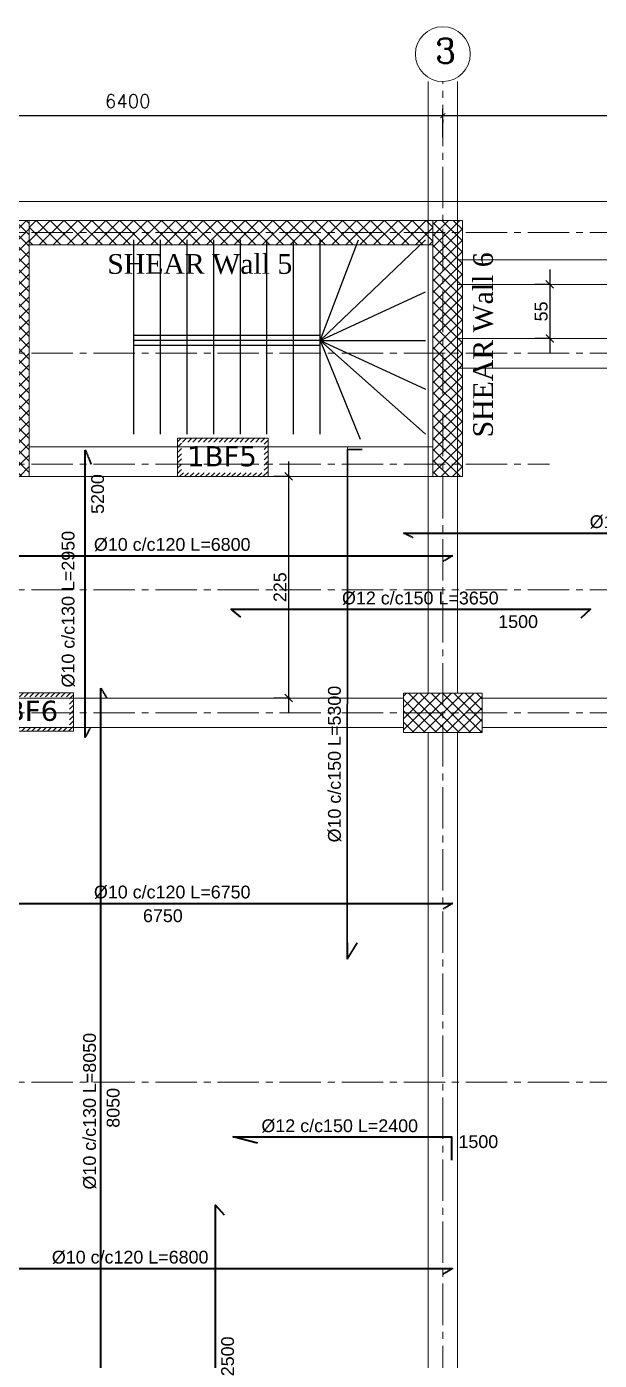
# Model space of a CAD drawing. Header units: inches. Extents: x -26151 to 62940, y -10194 to 246332.
# Drawn here: x -24492 to -23911, y 118694 to 120048 of the extents above; entities that cross this region are included whole.
import ezdxf

# ---------------------------------------------------------------- set-up
doc = ezdxf.new("R2010")
doc.units = ezdxf.units.IN
doc.header["$LTSCALE"] = 0.7
doc.header["$MEASUREMENT"] = 0
for name, pattern in [('ACAD_ISO10W100', [18, 12, -3, 0, -3]), ('CENTER2', [1.125, 0.75, -0.125, 0.125, -0.125]), ('DASHED2', [0.375, 0.25, -0.125])]:
    doc.linetypes.add(name, pattern=pattern)
doc.layers.get('0').update_dxf_attribs({"lineweight": 13})
doc.layers.get('Defpoints').update_dxf_attribs({"lineweight": 5})
for name, color, linetype, lineweight in [('axis', 254, 'ACAD_ISO10W100', 9), ('BEAM', 5, 'Continuous', 0), ('COLUMN', 4, 'Continuous', 20), ('dim', 1, 'Continuous', 25), ('hach', 9, 'Continuous', 9), ('hach 1', 254, 'Continuous', 9), ('hatch', 9, 'Continuous', 9), ('TEXT', 3, 'Continuous', 25), ('top renforcment', 7, 'Continuous', 40)]:
    doc.layers.add(name, color=color, linetype=linetype, lineweight=lineweight)
doc.layers.add('FURNITURE', color=4, linetype='Continuous')
doc.styles.add('100', font='romans.shx', dxfattribs={"height": 13.5})
doc.styles.add('GENERATED_STYLE_4', font='verdanai.ttf')
doc.styles.add('QW', font='times.ttf', dxfattribs={"height": 15})
doc.styles.add('romanc', font='verdana.ttf', dxfattribs={"height": 250})
doc.styles.get("Standard").update_dxf_attribs({"font": 'arial.ttf', "height": 13})
doc.dimstyles.new('abr100', dxfattribs={"dimtxt": 15, "dimasz": 5, "dimexe": 7, "dimexo": 7, "dimgap": 8, "dimtad": 1, "dimdec": 0, "dimlfac": 10, "dimzin": 4, "dimdsep": 46, "dimtxsty": '100', "dimblk": 'ARCHTICK', "dimcen": 0.09, "dimdle": 7, "dimclrd": 1, "dimclre": 8, "dimclrt": 2, "dimadec": 0, "dimazin": 1, "dimtfac": 1, "dimtdec": 0, "dimtix": 1, "dimtofl": 0, "dimtmove": 0, "dimatfit": 3, "dimldrblk": 'ARCHTICK', "dimfxl": 0, "dimtolj": 1, "dimtzin": 0, "dimlwd": -1, "dimlwe": -1, "dimarcsym": 0})
doc.dimstyles.get("Standard").update_dxf_attribs({"dimtxt": 13, "dimasz": 5, "dimexe": 0.18, "dimexo": 0.0625, "dimgap": 6, "dimtad": 1, "dimdec": 0, "dimlfac": 10, "dimzin": 0, "dimdsep": 46, "dimtxsty": 'Standard', "dimblk": 'ARCHTICK', "dimcen": 0.09, "dimse1": 1, "dimse2": 1, "dimclrd": 1, "dimclre": 7, "dimclrt": 3, "dimadec": 0, "dimazin": 0, "dimtfac": 1, "dimtdec": 0, "dimtix": 1, "dimtofl": 0, "dimtmove": 0, "dimatfit": 3, "dimldrblk": 'ARCHTICK', "dimfxl": 0, "dimtolj": 1, "dimtzin": 0, "dimarcsym": 0})
doc.dimstyles.new('STANDARD$0', dxfattribs={"dimscale": 0, "dimtxt": 50, "dimasz": 8, "dimexe": 15, "dimexo": 0.0625, "dimgap": 2, "dimtad": 1, "dimdec": 0, "dimzin": 0, "dimdsep": 46, "dimtxsty": 'Standard', "dimblk1": 'ARCHTICK', "dimblk2": 'ARCHTICK', "dimsah": 1, "dimcen": 0.09, "dimdle": 15, "dimclrd": 3, "dimclre": 3, "dimclrt": 3, "dimazin": 0, "dimtfac": 1, "dimtdec": 0, "dimtofl": 0, "dimtmove": 1, "dimatfit": 3, "dimldrblk": 'ARCHTICK', "dimfxl": 0, "dimtolj": 1, "dimtzin": 0, "dimarcsym": 0})

# ---------------------------------------------------------------- blocks, each defined once
blk = doc.blocks.new('_ArchTick')
at = {"color": 0, "linetype": 'ByBlock', "lineweight": 0, "const_width": 0.15}
blk.add_lwpolyline([(-0.5, -0.5), (0.5, 0.5)], dxfattribs=at)
blk = doc.blocks.new('*D1464')
at = {"layer": 'Defpoints', "color": 0, "lineweight": 30, "transparency": 16777216}
for p in [(-24069.4, 119960.4), (-23617.4, 119957.4), (-23617.4, 119939.1)]:
    blk.add_point(p, dxfattribs=at)
at = {"layer": 'dim', "color": 1, "transparency": 16777216}
blk.add_line((-24076.4, 119957.4), (-23610.4, 119957.4), dxfattribs=at)
at = {"layer": 'dim', "color": 8, "transparency": 16777216}
for p, q in [((-23617.4, 119946.1), (-23617.4, 119964.4)), ((-24069.4, 119953.4), (-24069.4, 119950.4))]:
    blk.add_line(p, q, dxfattribs=at)
at = {"layer": 'dim', "color": 1, "transparency": 16777216, "xscale": 5, "yscale": 5, "zscale": 5, "rotation": 180}
blk.add_blockref('_ArchTick', (-24069.4, 119957.4), dxfattribs=at)
at = {"layer": 'dim', "color": 1, "transparency": 16777216, "xscale": 5, "yscale": 5, "zscale": 5}
blk.add_blockref('_ArchTick', (-23617.4, 119957.4), dxfattribs=at)
at = {"layer": 'dim', "color": 2, "lineweight": 30, "transparency": 16777216, "insert": (-23843.4, 119972.1), "char_height": 13.5, "attachment_point": 5, "style": '100'}
blk.add_mtext('\\A1;4520', dxfattribs=at)
blk = doc.blocks.new('*D1477')
at = {"layer": 'Defpoints', "color": 0, "lineweight": 30, "transparency": 16777216}
for p in [(-24709.4, 119987), (-24069.4, 119957.4), (-24069.4, 119928.3)]:
    blk.add_point(p, dxfattribs=at)
at = {"layer": 'dim', "color": 8, "transparency": 16777216}
for p, q in [((-24709.4, 119980), (-24709.4, 119950.4)), ((-24069.4, 119935.3), (-24069.4, 119964.4))]:
    blk.add_line(p, q, dxfattribs=at)
at = {"layer": 'dim', "color": 1, "transparency": 16777216}
blk.add_line((-24716.4, 119957.4), (-24062.4, 119957.4), dxfattribs=at)
at = {"layer": 'dim', "color": 1, "transparency": 16777216, "xscale": 5, "yscale": 5, "zscale": 5, "rotation": 180}
blk.add_blockref('_ArchTick', (-24709.4, 119957.4), dxfattribs=at)
at = {"layer": 'dim', "color": 1, "transparency": 16777216, "xscale": 5, "yscale": 5, "zscale": 5}
blk.add_blockref('_ArchTick', (-24069.4, 119957.4), dxfattribs=at)
at = {"layer": 'dim', "color": 2, "lineweight": 30, "transparency": 16777216, "insert": (-24389.4, 119972.1), "char_height": 13.5, "attachment_point": 5, "style": '100'}
blk.add_mtext('\\A1;6400', dxfattribs=at)
blk = doc.blocks.new('*D1481')
at = {"layer": 'Defpoints', "color": 0, "transparency": 16777216}
for p in [(-24069.4, 119431, -26473), (-23919.4, 119431, -40395.4), (-23919.4, 119431)]:
    blk.add_point(p, dxfattribs=at)
at = {"layer": 'TEXT', "color": 3, "transparency": 16777216, "insert": (-23993, 119443.6), "char_height": 13, "attachment_point": 5}
blk.add_mtext('\\A1;1500', dxfattribs=at)
blk = doc.blocks.new('*D1482')
at = {"layer": 'Defpoints', "color": 0, "transparency": 16777216}
for p in [(-24284.4, 119456.1), (-23919.4, 119456.1), (-23919.4, 119454.4)]:
    blk.add_point(p, dxfattribs=at)
at = {"layer": 'TEXT', "color": 3, "transparency": 16777216, "insert": (-24092.3, 119467.4), "char_height": 13, "attachment_point": 5}
blk.add_mtext('\\A1;%%C12 c/c150 L=3650', dxfattribs=at)
blk = doc.blocks.new('*D1506')
at = {"layer": 'Defpoints', "color": 0, "transparency": 16777216}
for p in [(-24734.5, 119510.5), (-24059.4, 119510.5, -19467.6), (-24059.4, 119508.8)]:
    blk.add_point(p, dxfattribs=at)
at = {"layer": 'TEXT', "color": 3, "transparency": 16777216, "insert": (-24344.2, 119521.8), "char_height": 13, "attachment_point": 5}
blk.add_mtext('\\A1;%%C10 c/c120 L=6800', dxfattribs=at)
blk = doc.blocks.new('*D1507')
at = {"layer": 'Defpoints', "color": 0, "transparency": 16777216}
for p in [(-24109.4, 119508.4, -19467.6), (-23594.4, 119508.4, -79330.7), (-23594.4, 119508.4)]:
    blk.add_point(p, dxfattribs=at)
at = {"layer": 'TEXT', "color": 3, "transparency": 16777216, "insert": (-23846.1, 119521.1), "char_height": 13, "attachment_point": 5}
blk.add_mtext('\\A1;5150', dxfattribs=at)
blk = doc.blocks.new('*D1508')
at = {"layer": 'Defpoints', "color": 0, "transparency": 16777216}
for p in [(-24109.5, 119533.6), (-23594.4, 119533.6, -38935.3), (-23594.4, 119531.9)]:
    blk.add_point(p, dxfattribs=at)
at = {"layer": 'TEXT', "color": 3, "transparency": 16777216, "insert": (-23840.8, 119544.9), "char_height": 13, "attachment_point": 5}
blk.add_mtext('\\A1;%%C10 c/c120 L=5150', dxfattribs=at)
blk = doc.blocks.new('*D1513')
at = {"layer": 'Defpoints', "color": 0, "transparency": 16777216}
for p in [(-24734.4, 119132.4, -19467.6), (-24059.4, 119132.4, -59863), (-24059.4, 119132.4)]:
    blk.add_point(p, dxfattribs=at)
at = {"layer": 'TEXT', "color": 3, "transparency": 16777216, "insert": (-24353.7, 119145), "char_height": 13, "attachment_point": 5}
blk.add_mtext('\\A1;6750', dxfattribs=at)
blk = doc.blocks.new('*D1514')
at = {"layer": 'Defpoints', "color": 0, "transparency": 16777216}
for p in [(-24734.5, 119157.6), (-24059.4, 119157.6, -19467.6), (-24059.4, 119155.9)]:
    blk.add_point(p, dxfattribs=at)
at = {"layer": 'TEXT', "color": 3, "transparency": 16777216, "insert": (-24344.2, 119168.9), "char_height": 13, "attachment_point": 5}
blk.add_mtext('\\A1;%%C10 c/c120 L=6750', dxfattribs=at)
blk = doc.blocks.new('*D1540')
at = {"layer": 'Defpoints', "color": 0, "transparency": 16777216}
for p in [(-24275.2, 118851.1, -26473), (-24275.2, 118851.1), (-24275.2, 118601.1, -26473)]:
    blk.add_point(p, dxfattribs=at)
at = {"layer": 'TEXT', "color": 3, "transparency": 16777216, "insert": (-24287.9, 118697.7), "char_height": 13, "attachment_point": 5, "rotation": 90}
blk.add_mtext('\\A1;2500', dxfattribs=at)
blk = doc.blocks.new('*D1541')
at = {"layer": 'Defpoints', "color": 0, "transparency": 16777216}
for p in [(-24300.4, 118851.1, 13922.4), (-24299, 118851.1), (-24300.4, 118341.1, -14106)]:
    blk.add_point(p, dxfattribs=at)
at = {"layer": 'TEXT', "color": 3, "transparency": 16777216, "insert": (-24312, 118584), "char_height": 13, "attachment_point": 5, "rotation": 90}
blk.add_mtext('\\A1;%%C10 c/c150 L=5100', dxfattribs=at)
blk = doc.blocks.new('*D1544')
at = {"layer": 'Defpoints', "color": 0, "lineweight": 30, "transparency": 16777216}
for p in [(-24300.4, 119476.1, 13922.4), (-24166.3, 119476.1), (-24300.4, 119101.1)]:
    blk.add_point(p, dxfattribs=at)
at = {"layer": 'TEXT', "color": 3, "transparency": 16777216, "insert": (-24179.3, 119299), "char_height": 13, "attachment_point": 5, "rotation": 90}
blk.add_mtext('\\A1;%%C10 c/c150 L=5300', dxfattribs=at)
blk = doc.blocks.new('*D1566')
at = {"layer": 'Defpoints', "color": 0, "transparency": 16777216}
for p in [(-24391.5, 119376.1, -59863), (-24391.5, 119376.1), (-24391.5, 118571.1, -59863)]:
    blk.add_point(p, dxfattribs=at)
at = {"layer": 'TEXT', "color": 3, "transparency": 16777216, "insert": (-24404.1, 118950), "char_height": 13, "attachment_point": 5, "rotation": 90}
blk.add_mtext('\\A1;8050', dxfattribs=at)
blk = doc.blocks.new('*D1567')
at = {"layer": 'Defpoints', "color": 0, "transparency": 16777216}
for p in [(-24416.6, 119376.1, -19467.6), (-24414.9, 119376.1), (-24416.6, 118571, -40395.4)]:
    blk.add_point(p, dxfattribs=at)
at = {"layer": 'TEXT', "color": 3, "transparency": 16777216, "insert": (-24427.9, 118946.6), "char_height": 13, "attachment_point": 5, "rotation": 90}
blk.add_mtext('\\A1;%%C10 c/c130 L=8050', dxfattribs=at)
blk = doc.blocks.new('*D1570')
at = {"layer": 'Defpoints', "color": 0, "transparency": 16777216}
for p in [(-24407.3, 119846.1, -59863), (-24407.3, 119846.1), (-24407.3, 119326.1, -59863)]:
    blk.add_point(p, dxfattribs=at)
at = {"layer": 'TEXT', "color": 3, "transparency": 16777216, "insert": (-24419.9, 119573.2), "char_height": 13, "attachment_point": 5, "rotation": 90}
blk.add_mtext('\\A1;5200', dxfattribs=at)
blk = doc.blocks.new('*D1576')
at = {"layer": 'Defpoints', "color": 0, "transparency": 16777216}
for p in [(-24109.8, 118902.9, -26473), (-23959.8, 118902.9, -40395.4), (-23959.8, 118902.9)]:
    blk.add_point(p, dxfattribs=at)
at = {"layer": 'TEXT', "color": 3, "transparency": 16777216, "insert": (-24033.4, 118915.6), "char_height": 13, "attachment_point": 5}
blk.add_mtext('\\A1;1500', dxfattribs=at)
blk = doc.blocks.new('*D1601')
at = {"layer": 'Defpoints', "color": 0, "lineweight": 30, "transparency": 16777216}
for p in [(-24366.2, 118920.3), (-24001.2, 118920.3), (-24001.2, 118918.6)]:
    blk.add_point(p, dxfattribs=at)
at = {"layer": 'TEXT', "color": 3, "transparency": 16777216, "insert": (-24174.1, 118931.6), "char_height": 13, "attachment_point": 5}
blk.add_mtext('\\A1;%%C12 c/c150 L=2400', dxfattribs=at)
blk = doc.blocks.new('*D1605')
at = {"layer": 'Defpoints', "color": 0, "lineweight": 30, "transparency": 16777216}
for p in [(-24436.7, 119699.8), (-24432.4, 119699.8, -19467.6), (-24432.4, 119179.8, -40395.4)]:
    blk.add_point(p, dxfattribs=at)
at = {"layer": 'TEXT', "color": 3, "transparency": 16777216, "insert": (-24449.7, 119456.3), "char_height": 13, "attachment_point": 5, "rotation": 90}
blk.add_mtext('\\A1;%%C10 c/c130 L=2950', dxfattribs=at)
blk = doc.blocks.new('*D1606')
at = {"layer": 'Defpoints', "color": 0, "transparency": 16777216}
for p in [(-24777.2, 118786.9), (-24102.1, 118786.9, -19467.6), (-24102.1, 118785.2)]:
    blk.add_point(p, dxfattribs=at)
at = {"layer": 'TEXT', "color": 3, "transparency": 16777216, "insert": (-24386.9, 118798.2), "char_height": 13, "attachment_point": 5}
blk.add_mtext('\\A1;%%C10 c/c120 L=6800', dxfattribs=at)
blk = doc.blocks.new('*D1630')
at = {"layer": 'Defpoints', "color": 0, "linetype": 'ByBlock', "lineweight": 30, "transparency": 16777216}
for p in [(-23960.9, 119786.1), (-23960.9, 119731.1), (-23960.9, 119731.1)]:
    blk.add_point(p, dxfattribs=at)
at = {"layer": 'hach', "color": 3, "lineweight": -2, "transparency": 16777216}
for p, q in [((-23960.9, 119801.1), (-23960.9, 119716.1)), ((-23960.9, 119786.1), (-23975.9, 119786.1)), ((-23960.9, 119731.1), (-23975.9, 119731.1))]:
    blk.add_line(p, q, dxfattribs=at)
at = {"layer": 'hach', "color": 3, "linetype": 'ByBlock', "lineweight": -2, "transparency": 16777216, "xscale": 8, "yscale": 8, "zscale": 8}
for p, rotation in [((-23960.9, 119786.1), 90), ((-23960.9, 119731.1), 270)]:
    blk.add_blockref('_ArchTick', p, dxfattribs=dict(at, rotation=rotation))
at = {"layer": 'hach', "color": 3, "linetype": 'ByBlock', "lineweight": 30, "transparency": 16777216, "insert": (-23969.5, 119758.6), "char_height": 13, "attachment_point": 5, "rotation": 90}
blk.add_mtext('\\A1;55', dxfattribs=at)
blk = doc.blocks.new('*D1632')
at = {"layer": 'Defpoints', "color": 0, "linetype": 'ByBlock', "lineweight": 30, "transparency": 16777216}
for p in [(-24199.4, 119591.1), (-24226, 119366.1), (-24199.4, 119366.1)]:
    blk.add_point(p, dxfattribs=at)
at = {"layer": 'hach', "color": 3, "lineweight": -2, "transparency": 16777216}
for p, q in [((-24226, 119606.1), (-24226, 119351.1)), ((-24224.8, 119591.1), (-24241, 119591.1)), ((-24224.8, 119366.1), (-24241, 119366.1))]:
    blk.add_line(p, q, dxfattribs=at)
at = {"layer": 'hach', "color": 3, "linetype": 'ByBlock', "lineweight": -2, "transparency": 16777216, "xscale": 8, "yscale": 8, "zscale": 8}
for p, rotation in [((-24226, 119591.1), 90), ((-24226, 119366.1), 270)]:
    blk.add_blockref('_ArchTick', p, dxfattribs=dict(at, rotation=rotation))
at = {"layer": 'hach', "color": 3, "linetype": 'ByBlock', "lineweight": 30, "transparency": 16777216, "insert": (-24234.7, 119478.6), "char_height": 13, "attachment_point": 5, "rotation": 90}
blk.add_mtext('\\A1;225', dxfattribs=at)

msp = doc.modelspace()

# ---------------------------------------------------------------- hatches: boundary and pattern name
at = {"layer": 'hach 1', "linetype": 'ByBlock'}
h = msp.add_hatch(dxfattribs=at)
h.set_pattern_fill('ANSI31', color=1, scale=30, style=0)
h.set_pattern_definition([(45, (-11881.4516, -48.3124), (-2.65165043, 2.65165043), [])])
h.paths.add_polyline_path([(-24246.9, 119629.86), (-24338.85, 119629.86), (-24338.85, 119590.86), (-24246.9, 119590.86)])
h.paths.add_polyline_path([(-24250.9, 119625.86), (-24250.9, 119594.86), (-24334.85, 119594.86), (-24334.85, 119625.86)], flags=16)
h = msp.add_hatch(dxfattribs=at)
h.set_pattern_fill('ANSI31', color=1, scale=30, style=0)
h.set_pattern_definition([(45, (-12078.8954, -306.8085), (-2.65165043, 2.65165043), [])])
h.paths.add_polyline_path([(-24444.35, 119371.36), (-24536.29, 119371.36), (-24536.29, 119332.36), (-24444.35, 119332.36)])
h.paths.add_polyline_path([(-24448.35, 119367.36), (-24448.35, 119336.36), (-24532.29, 119336.36), (-24532.29, 119367.36)], flags=16)
at = {"layer": 'hatch', "ltscale": 0.5}
h = msp.add_hatch(dxfattribs=at)
h.set_pattern_fill('NET', color=1, scale=80, angle=45, style=0)
h.set_pattern_definition([(45, (-487269.631, -142697.629), (-7.07106781, 7.07106781), []), (135, (-487269.631, -142697.629), (-7.07106781, -7.07106781), [])])
h.paths.add_polyline_path([(-24271.19, 119851.08), (-24341.18, 119851.08), (-24341.18, 119838.58), (-24271.19, 119838.58)])
h.paths.add_polyline_path([(-24271.19, 119838.58), (-24341.18, 119838.58), (-24341.18, 119826.08), (-24271.19, 119826.08)])
h.paths.add_polyline_path([(-24154.61, 119838.58), (-24271.19, 119838.58), (-24271.19, 119826.08), (-24154.61, 119826.08)])
h.paths.add_polyline_path([(-24079.44, 119851.08), (-24271.19, 119851.08), (-24271.19, 119838.58), (-24154.61, 119838.58), (-24079.44, 119838.58)])
h.paths.add_polyline_path([(-24079.44, 119838.58), (-24154.61, 119838.58), (-24154.61, 119826.08), (-24109.44, 119826.08), (-24079.44, 119826.08)])
h.paths.add_polyline_path([(-24231.47, 119837.81), (-24231.47, 119870.75), (-24248.34, 119870.75), (-24248.34, 119837.81)], flags=9)
h.paths.add_polyline_path([(-24182, 119839.07), (-24182, 119873.09), (-24198.87, 119873.09), (-24198.87, 119839.07)], flags=9)
h.paths.add_polyline_path([(-24489.54, 119838.58), (-24489.54, 119826.08), (-24341.18, 119826.08), (-24341.18, 119838.58)])
h.paths.add_polyline_path([(-24489.54, 119851.08), (-24489.54, 119838.58), (-24341.18, 119838.58), (-24341.18, 119851.08)])
h = msp.add_hatch(dxfattribs=at)
h.set_pattern_fill('NET', color=1, scale=65, angle=45, style=0)
h.set_pattern_definition([(45, (-454839.824, -142804.396), (-5.7452426, 5.7452426), []), (135, (-454839.824, -142804.396), (-5.7452426, -5.7452426), [])])
h.paths.add_polyline_path([(-24489.44, 119591.08), (-24489.44, 119851.08), (-24749.44, 119851.08), (-24749.44, 119616.08), (-24639.44, 119616.08), (-24639.44, 119641.08), (-24724.44, 119641.08), (-24724.44, 119826.08), (-24514.44, 119826.08), (-24514.44, 119641.08), (-24524.44, 119641.08), (-24524.44, 119616.08), (-24514.44, 119616.08), (-24514.44, 119591.08)])
h = msp.add_hatch(dxfattribs=at)
h.set_pattern_fill('NET', color=1, scale=65, angle=45, style=0)
h.set_pattern_definition([(45, (-19941.962, -606.979), (-5.7452426, 5.7452426), []), (135, (-19941.962, -606.979), (-5.7452426, -5.7452426), [])])
h.paths.add_polyline_path([(-24049.47, 119851.03), (-24049.47, 119591.03), (-24079.47, 119591.03), (-24079.47, 119851.03)])
h = msp.add_hatch(dxfattribs=at)
h.set_pattern_fill('NET', color=1, scale=65, angle=45, style=0)
h.set_pattern_definition([(45, (-487269.631, -142662.6286), (-5.7452426, 5.7452426), []), (135, (-487269.631, -142662.6286), (-5.7452426, -5.7452426), [])])
h.paths.add_polyline_path([(-24109.44, 119371.08), (-24029.44, 119371.08), (-24029.44, 119331.08), (-24109.44, 119331.08)])

# ---------------------------------------------------------------- linework, layer by layer
at = {"color": 1, "lineweight": 20}
msp.add_ellipse((-24069.45, 120019.84), major_axis=(-0.02, 27.86), ratio=1, start_param=4.7118466, end_param=10.9950319, dxfattribs=at)
at = {"layer": 'axis', "color": 1, "linetype": 'CENTER2', "ltscale": 80}
for p, q in [((-24069.44, 116398.51), (-24069.44, 119991.98)), ((-25495.14, 119838.58), (-22887.88, 119838.58)), ((-25495.14, 119716.08), (-22887.88, 119716.08)), ((-25495.14, 119716.08), (-22887.88, 119716.08)), ((-25495.14, 119603.58), (-23961.2, 119603.58)), ((-25495.14, 119476.08), (-22887.88, 119476.08)), ((-25495.14, 119351.08), (-22887.88, 119351.08)), ((-25495.14, 118976.08), (-22887.88, 118976.08))]:
    msp.add_line(p, q, dxfattribs=at)
at = {"layer": 'BEAM', "color": 1, "linetype": 'Continuous'}
for p, q in [((-24084.44, 119371.08), (-24084.44, 119991.98)), ((-24054.44, 119371.08), (-24054.44, 119991.98)), ((-24489.54, 119826.08), (-24109.44, 119826.08)), ((-24454.44, 119826.08), (-24109.44, 119826.08)), ((-24054.44, 119811.08), (-23542.44, 119811.08)), ((-24054.44, 119786.08), (-23542.44, 119786.08)), ((-24054.44, 119731.08), (-23657.44, 119731.08)), ((-24054.44, 119701.08), (-23577.37, 119701.08)), ((-24669.44, 119366.08), (-24109.44, 119366.08)), ((-24029.44, 119366.08), (-23657.44, 119366.08)), ((-24669.44, 119336.08), (-24109.44, 119336.08)), ((-24029.44, 119336.08), (-23657.44, 119336.08)), ((-24084.44, 118621.08), (-24084.44, 119331.08)), ((-24054.44, 118621.08), (-24054.44, 119331.08))]:
    msp.add_line(p, q, dxfattribs=at)
at = {"layer": 'COLUMN', "color": 1}
for p, q in [((-24514.44, 119851.08), (-24079.44, 119851.08)), ((-24489.54, 119826.08), (-24079.44, 119826.08))]:
    msp.add_line(p, q, dxfattribs=at)
msp.add_lwpolyline([(-24489.44, 119591.08), (-24489.44, 119851.08), (-24749.44, 119851.08), (-24749.44, 119616.08), (-24639.44, 119616.08), (-24639.44, 119641.08), (-24724.44, 119641.08), (-24724.44, 119826.08), (-24514.44, 119826.08), (-24514.44, 119641.08), (-24514.44, 119641.08), (-24524.44, 119641.08), (-24524.44, 119616.08), (-24514.44, 119616.08), (-24514.44, 119591.08), (-24489.44, 119591.08), (-24489.44, 119591.08)], dxfattribs=at)
for points in [[(-24049.44, 119851.08), (-24049.44, 119591.08), (-24079.44, 119591.08), (-24079.44, 119851.08)], [(-24109.44, 119371.08), (-24029.44, 119371.08), (-24029.44, 119331.08), (-24109.44, 119331.08)]]:
    msp.add_lwpolyline(points, close=True, dxfattribs=at)
at = {"layer": 'FURNITURE', "color": 1, "ltscale": 3}
for p, q in [((-24383.04, 119633.88), (-24383.04, 119831.25)), ((-24356.04, 119633.88), (-24356.04, 119831.25)), ((-24329.04, 119633.88), (-24329.04, 119831.25)), ((-24302.04, 119633.88), (-24302.04, 119831.25)), ((-24275.04, 119633.88), (-24275.04, 119831.25)), ((-24248.04, 119633.88), (-24248.04, 119831.25)), ((-24221.04, 119633.88), (-24221.04, 119831.25)), ((-24194.04, 119633.88), (-24194.04, 119831.25)), ((-24087.18, 119831.25), (-24194.04, 119729.03)), ((-24194.04, 119729.03), (-24155.11, 119831.25)), ((-24194.04, 119729.03), (-24087.18, 119778.42)), ((-24194.04, 119734.03), (-24383.04, 119734.03)), ((-24194.04, 119729.03), (-24383.04, 119729.03)), ((-24194.04, 119729.03), (-24087.18, 119729.03)), ((-24087.18, 119633.88), (-24194.04, 119729.03)), ((-24194.04, 119729.03), (-24087.18, 119679.64)), ((-24194.04, 119729.03), (-24153.21, 119628.88)), ((-24194.04, 119724.03), (-24383.04, 119724.03))]:
    msp.add_line(p, q, dxfattribs=at)
at = {"layer": 'hach', "color": 1, "linetype": 'ByBlock'}
for p, q in [((-24489.44, 119621.08), (-24079.44, 119621.08)), ((-24166.25, 119101.09), (-24166.25, 119621.08)), ((-24166.25, 119621.08), (-24151.25, 119621.08)), ((-24166.25, 119621.08), (-24151.25, 119621.08)), ((-24166.25, 119618.58), (-24151.25, 119618.58)), ((-24489.44, 119591.08), (-24079.44, 119591.08)), ((-24084.44, 119570.43), (-24084.44, 119570.43)), ((-24060.56, 118920.69), (-24282.44, 118920.69))]:
    msp.add_line(p, q, dxfattribs=at)
at = {"layer": 'hach', "color": 1, "linetype": 'ByBlock', "lineweight": 30}
for p, q in [((-24166.41, 119101.09), (-24156.25, 119117.67)), ((-24166.25, 119101.09), (-24166.25, 119117.67))]:
    msp.add_line(p, q, dxfattribs=at)
at = {"layer": 'hach', "color": 1, "linetype": 'ByBlock'}
msp.add_lwpolyline([(-22768.08, 117014.98), (-23582.23, 116475.94), (-25366.44, 116376.18), (-25366.44, 119870.13), (-23267.88, 119870.04), (-22768.08, 117014.98)], dxfattribs=at)
at = {"layer": 'hach', "color": 1, "linetype": 'ByBlock', "lineweight": 30}
msp.add_lwpolyline([(-24166.41, 119101.09), (-24166.25, 119618.58), (-24151.25, 119618.58)], dxfattribs=at)
at = {"layer": 'hach 1', "color": 1, "linetype": 'ByBlock'}
for points in [[(-24338.85, 119629.86), (-24246.9, 119629.86), (-24246.9, 119590.86), (-24338.85, 119590.86)], [(-24536.29, 119371.36), (-24444.35, 119371.36), (-24444.35, 119332.36), (-24536.29, 119332.36)]]:
    msp.add_lwpolyline(points, close=True, dxfattribs=at)
at = {"layer": 'top renforcment', "color": 1, "linetype": 'DASHED2', "ltscale": 2}
for points, elevation in [([(-24427.67, 119335.79), (-24432.47, 119326.05), (-24432.47, 119617.95), (-24426.65, 119603.58)], 35582.37), ([(-24099.73, 119528.81), (-24109.47, 119533.62), (-23594.44, 119533.62), (-23604.18, 119527.8)], -5909.18), ([(-24724.73, 119505.75), (-24734.47, 119510.56), (-24059.44, 119510.56), (-24069.19, 119504.74)], -5909.18), ([(-24411.86, 118580.79), (-24416.67, 118571.05), (-24416.67, 119376.08), (-24410.85, 119366.34)], 34486.2), ([(-24724.73, 119152.78), (-24734.47, 119157.58), (-24059.44, 119157.58), (-24069.19, 119151.76)], -5909.18), ([(-24724.73, 118782.09), (-24734.47, 118786.89), (-24059.44, 118786.89), (-24069.18, 118781.07)], -5909.18)]:
    msp.add_lwpolyline(points, dxfattribs=dict(at, elevation=elevation))
at = {"layer": 'top renforcment', "color": 1}
for points, elevation in [([(-24274.7, 119448.31), (-24284.44, 119456.17), (-23919.44, 119456.17), (-23929.18, 119447.29)], -13009.85), ([(-24292.55, 118350.83), (-24300.42, 118341.08), (-24300.42, 118851.09), (-24291.54, 118841.35)], 1096.17)]:
    msp.add_lwpolyline(points, dxfattribs=dict(at, elevation=elevation))
msp.add_lwpolyline([(-24257.51, 118914.04), (-24282.44, 118920.69), (-24060.56, 118920.69), (-24060.56, 118896.73)], dxfattribs=at)

# ---------------------------------------------------------------- texts
at = {"layer": 'TEXT', "color": 1}
for s, height, style, p in [('SHEAR Wall 5', 20, 'QW', (-24410.2, 119796.79)), ('1BF5', 20.4, 'romanc', (-24329.13, 119601.42)), ('1BF6', 20.4, 'romanc', (-24530.91, 119342.93))]:
    msp.add_text(s, height=height, dxfattribs=dict(at, style=style)).set_placement(p)
at = {"layer": 'TEXT', "color": 1, "style": 'QW'}
msp.add_text('SHEAR Wall 6', height=20, rotation=90, dxfattribs=at).set_placement((-24018.62, 119630.67))
at = {"layer": 'TEXT', "color": 1, "insert": (-24077.37, 120035.78), "char_height": 25, "attachment_point": 1, "style": 'GENERATED_STYLE_4'}
msp.add_mtext('{\\Fromanc|c0;3}', dxfattribs=at)

# ---------------------------------------------------------------- dimensions: what is measured, and where the dimension line sits
at = {"layer": 'dim', "color": 1, "lineweight": 30}
for base, p1, p2, picture, middle in [((-24069.44, 119957.35), (-24709.44, 119986.98), (-24069.44, 119928.32), '*D1477', (-24389.44, 119972.1)), ((-23617.44, 119957.35), (-24069.44, 119960.44), (-23617.44, 119939.12), '*D1464', (-23843.44, 119972.1))]:
    dim = msp.add_linear_dim(base=base, p1=p1, p2=p2, dimstyle='abr100', dxfattribs=at)
    dim.commit()
    dim.dimension.update_dxf_attribs({"geometry": picture, "text_midpoint": middle})
at = {"layer": 'hach', "color": 4, "linetype": 'ByBlock', "lineweight": 30}
for base, p1, p2, picture, middle in [((-23960.89, 119731.08), (-23960.89, 119786.08), (-23960.89, 119731.08), '*D1630', (-23969.51, 119758.58)), ((-24226.02, 119366.08), (-24199.36, 119591.08), (-24199.36, 119366.08), '*D1632', (-24234.66, 119478.58))]:
    dim = msp.add_linear_dim(base=base, p1=p1, p2=p2, angle=90, dimstyle='STANDARD$0', override={"dimscale": 1, "dimfxl": 1.25}, dxfattribs=at)
    dim.commit()
    dim.dimension.update_dxf_attribs({"geometry": picture, "text_midpoint": middle})
at = {"layer": 'TEXT', "color": 1}
for base, p1, p2, angle, picture, middle in [((-24407.27, 119846.08, 60959.19), (-24407.27, 119326.08, 1096.17), (-24407.27, 119846.08, 1096.17), 90, '*D1570', (-24407.27, 119573.2, 60959.19)), ((-23594.44, 119508.42, 19467.64), (-24109.44, 119508.42), (-23594.44, 119508.42, -59863.02), 360, '*D1507', (-23846.07, 119508.42, 19467.64)), ((-23919.44, 119430.98, 12366.96), (-24069.44, 119430.98, -14106.02), (-23919.44, 119430.98, -28028.42), 360, '*D1481', (-23993.01, 119430.98, 12366.96)), ((-24391.47, 119376.08, 59863.02), (-24391.47, 118571.08), (-24391.47, 119376.08), 90, '*D1566', (-24391.47, 118949.97, 59863.02)), ((-24059.44, 119132.39, 19467.64), (-24734.44, 119132.39), (-24059.44, 119132.39, -40395.38), 360, '*D1513', (-24353.67, 119132.39, 19467.64)), ((-23959.78, 118902.92), (-24109.78, 118902.92, -26472.98), (-23959.78, 118902.92, -40395.38), 360, '*D1576', (-24033.36, 118902.92)), ((-24275.22, 118851.09, 26472.98), (-24275.22, 118601.09), (-24275.22, 118851.09), 90, '*D1540', (-24275.22, 118697.68, 26472.98))]:
    dim = msp.add_linear_dim(base=base, p1=p1, p2=p2, angle=angle, dimstyle='Standard', override={"dimsd1": 1, "dimsd2": 1, "dimfxl": 0.1, "dimfxlon": 1}, dxfattribs=at)
    dim.commit()
    dim.dimension.update_dxf_attribs({"geometry": picture, "text_midpoint": middle, "dimtype": 161})
for base, p1, p2, text, picture, middle in [((-24436.74, 119699.81, 48592.23), (-24432.44, 119179.78, 8196.84), (-24432.44, 119699.81, 29124.59), '%%C10 c/c130 L=2950', '*D1605', (-24436.74, 119456.34, 48592.23)), ((-24166.35, 119476.09, 14106.02), (-24300.39, 119101.09, 14106.02), (-24300.39, 119476.09, 28028.42), '%%C10 c/c150 L=5300', '*D1544', (-24166.35, 119299.01, 14106.02)), ((-24414.94, 119376.08, 47496.06), (-24416.64, 118571.05, 7100.68), (-24416.64, 119376.08, 28028.42), '%%C10 c/c130 L=<>', '*D1567', (-24414.94, 118946.65, 47496.06)), ((-24299, 118851.09, 14106.02), (-24300.39, 118341.08), (-24300.39, 118851.09, 28028.42), '%%C10 c/c150 L=<>', '*D1541', (-24299, 118584, 14106.02))]:
    dim = msp.add_linear_dim(base=base, p1=p1, p2=p2, angle=90, text=text, dimstyle='Standard', override={"dimsd1": 1, "dimsd2": 1, "dimfxl": 0.1, "dimfxlon": 1}, dxfattribs=at)
    dim.commit()
    dim.dimension.update_dxf_attribs({"geometry": picture, "text_midpoint": middle, "dimtype": 160})
for base, p1, p2, text, picture, middle in [((-23594.44, 119531.89, 7100.68), (-24109.47, 119533.59, 7100.68), (-23594.44, 119533.59, -31834.6), '%%C10 c/c120 L=<>', '*D1508', (-23840.77, 119531.89, 7100.68)), ((-24059.44, 119508.83, 7100.68), (-24734.47, 119510.53, 7100.68), (-24059.44, 119510.53, -12366.96), '%%C10 c/c120 L=6800', '*D1506', (-24344.17, 119508.83, 7100.68)), ((-23919.44, 119454.45), (-24284.44, 119456.14), (-23919.44, 119456.14), '%%C12 c/c150 L=<>', '*D1482', (-24092.31, 119454.45)), ((-24059.44, 119155.86, 7100.68), (-24734.47, 119157.55, 7100.68), (-24059.44, 119157.55, -12366.96), '%%C10 c/c120 L=<>', '*D1514', (-24344.17, 119155.86, 7100.68)), ((-24001.2, 118918.61), (-24366.2, 118920.31), (-24001.2, 118920.31), '%%C12 c/c150 L=2400', '*D1601', (-24174.08, 118918.61)), ((-24102.15, 118785.17, 7100.68), (-24777.18, 118786.86, 7100.68), (-24102.15, 118786.86, -12366.96), '%%C10 c/c120 L=6800', '*D1606', (-24386.88, 118785.17, 7100.68))]:
    dim = msp.add_linear_dim(base=base, p1=p1, p2=p2, text=text, dimstyle='Standard', override={"dimsd1": 1, "dimsd2": 1, "dimfxl": 0.1, "dimfxlon": 1}, dxfattribs=at)
    dim.commit()
    dim.dimension.update_dxf_attribs({"geometry": picture, "text_midpoint": middle, "dimtype": 160})

doc.saveas('drawing.dxf')
